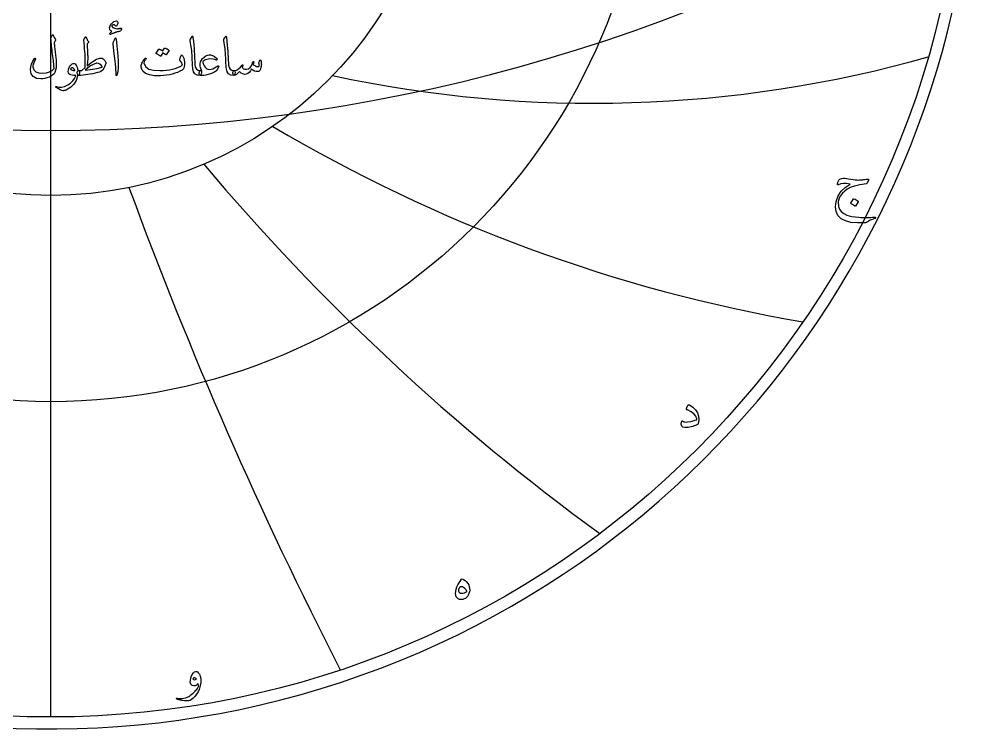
# Model space of a CAD drawing. Header units: millimetres. Extents: x -40.9 to 40.8, y -40.9 to 41.9.
# Drawn here: x -1.4 to 40.85, y -40.85 to -9.49 of the extents above; entities that cross this region are included whole.
import ezdxf

# ---------------------------------------------------------------- set-up
doc = ezdxf.new("R2010")
doc.units = ezdxf.units.MM
for name, color, linetype in [('CUT_OUTER', 1, 'Continuous'), ('ENGRAVE', 7, 'Continuous'), ('ENGRAVE_FINE', 8, 'Continuous'), ('TEXT', 5, 'Continuous')]:
    doc.layers.add(name, color=color, linetype=linetype)

msp = doc.modelspace()

# ---------------------------------------------------------------- linework, layer by layer
at = {"layer": 'CUT_OUTER'}
msp.add_arc((-0.0002, -0.0001), 40.85, 126.2106, 87.79007, dxfattribs=at)
at = {"layer": 'ENGRAVE'}
for points in [[(0, -40.325), (0, 40.325)], [(0, -40.325), (0, -17.2788)]]:
    msp.add_lwpolyline(points, dxfattribs=at)
for radius in [40.325, 26.3963, 17.2788]:
    msp.add_circle((0, 0), radius, dxfattribs=at)
for centre, radius, start, end in [((23.9321, 41.4517), 54.6603, 257.86733, 285.72847), ((44.9321, 44.9321), 68.8081, 239.297187, 260.193047), ((82.2915, 47.511), 98.6202, 220.015345, 233.945919), ((183.2294, 49.0962), 191.5208, 200.166602, 207.131889)]:
    msp.add_arc(centre, radius, start, end, dxfattribs=at)
at = {"layer": 'ENGRAVE_FINE'}
msp.add_arc((0, 63.1506), 77.5573, 238.780109, 301.219891, dxfattribs=at)
at = {"layer": 'TEXT'}
for points in [[(3.0371, -10.0381), (3.0059, -10.0439), (2.9769, -10.0494), (2.9502, -10.0547), (2.9257, -10.0596), (2.9036, -10.0644), (2.8841, -10.0692), (2.8671, -10.074), (2.8526, -10.0788), (2.838, -10.0842), (2.8203, -10.0911), (2.7996, -10.0992), (2.776, -10.1087), (2.7493, -10.1197), (2.7197, -10.1324), (2.6871, -10.1467), (2.6514, -10.1626), (2.6369, -10.1674), (2.6245, -10.1674), (2.6142, -10.1626), (2.6059, -10.153), (2.601, -10.1295), (2.6149, -10.1021), (2.6477, -10.0709), (2.6993, -10.0357), (2.6598, -10.0132), (2.6299, -9.989), (2.6095, -9.9629), (2.5987, -9.9351), (2.5967, -9.8825), (2.6095, -9.8255), (2.6374, -9.764), (2.6802, -9.698), (2.7312, -9.6388), (2.7838, -9.598), (2.8378, -9.5754), (2.8934, -9.571), (2.9243, -9.5788), (2.9454, -9.595), (2.9567, -9.6195), (2.958, -9.6524), (2.9526, -9.6881), (2.9437, -9.7207), (2.9311, -9.7503), (2.9149, -9.777), (2.8987, -9.7957), (2.8838, -9.8039), (2.87, -9.8017), (2.8574, -9.789), (2.8431, -9.77), (2.8263, -9.756), (2.8071, -9.7472), (2.7856, -9.7435), (2.763, -9.7435), (2.7431, -9.7483), (2.7258, -9.7578), (2.7113, -9.7722), (2.7007, -9.7896), (2.6976, -9.8057), (2.7019, -9.8207), (2.7137, -9.8345), (2.758, -9.8673), (2.8119, -9.8914), (2.8754, -9.9068), (2.9484, -9.9135), (2.9548, -9.9133), (2.9619, -9.9126), (2.9698, -9.9115), (2.9784, -9.9099), (2.9877, -9.9081), (2.9978, -9.906), (3.0087, -9.9039), (3.0203, -9.9015), (3.0329, -9.8992), (3.0442, -9.8971), (3.0544, -9.895), (3.0634, -9.8932), (3.0713, -9.8916), (3.0784, -9.8905), (3.0845, -9.8898), (3.0898, -9.8896), (3.0996, -9.8906), (3.1077, -9.8938), (3.114, -9.899), (3.1185, -9.9063), (3.1213, -9.9134), (3.1227, -9.9201), (3.1225, -9.9265), (3.1209, -9.9327), (3.0977, -9.9761), (3.076, -10.0081), (3.0558, -10.0288), (3.0371, -10.0381)], [(0.0575, -10.2009), (0.0617, -10.1936), (0.0671, -10.1884), (0.0737, -10.1852), (0.0814, -10.1842), (0.0892, -10.1855), (0.0958, -10.1896), (0.1012, -10.1963), (0.1054, -10.2057), (0.1277, -10.2607), (0.1515, -10.3081), (0.1768, -10.3481), (0.2036, -10.3806), (0.2115, -10.3923), (0.2138, -10.4057), (0.2103, -10.421), (0.2012, -10.4381), (0.1954, -10.4463), (0.1898, -10.4542), (0.1846, -10.4619), (0.1796, -10.4692), (0.175, -10.4761), (0.1707, -10.4824), (0.1666, -10.4881), (0.1629, -10.4931), (0.1566, -10.5024), (0.1521, -10.5135), (0.1494, -10.5264), (0.1485, -10.5411), (0.1513, -10.5824), (0.1551, -10.6276), (0.1597, -10.6765), (0.1653, -10.7291), (0.1716, -10.7854), (0.1784, -10.8455), (0.1859, -10.9094), (0.194, -10.977), (0.2031, -11.0444), (0.2111, -11.1078), (0.218, -11.1672), (0.2239, -11.2225), (0.229, -11.2739), (0.2332, -11.3216), (0.2367, -11.3655), (0.2395, -11.4057), (0.2427, -11.5247), (0.2329, -11.6374), (0.2103, -11.7439), (0.1748, -11.844), (0.1403, -11.9028), (0.0868, -11.9572), (0.0145, -12.007), (-0.0766, -12.0524), (-0.1754, -12.09), (-0.2683, -12.1165), (-0.3551, -12.1319), (-0.4359, -12.1362), (-0.6383, -12.1084), (-0.7832, -12.032), (-0.8706, -11.9072), (-0.9006, -11.7338), (-0.8901, -11.6047), (-0.8563, -11.4782), (-0.7991, -11.3544), (-0.7185, -11.2333), (-0.7124, -11.2262), (-0.706, -11.2219), (-0.6992, -11.2202), (-0.6922, -11.2213), (-0.6847, -11.2241), (-0.679, -11.2279), (-0.6751, -11.2325), (-0.673, -11.238), (-0.6715, -11.2463), (-0.6718, -11.2542), (-0.6739, -11.2618), (-0.6778, -11.2692), (-0.7328, -11.3762), (-0.7706, -11.4674), (-0.7915, -11.5427), (-0.7952, -11.6021), (-0.7552, -11.7301), (-0.6688, -11.8195), (-0.5361, -11.8702), (-0.3569, -11.8823), (-0.1954, -11.8648), (-0.0581, -11.8243), (0.0549, -11.7606), (0.1437, -11.674), (0.1418, -11.6321), (0.1386, -11.5832), (0.1341, -11.5273), (0.1281, -11.4644), (0.1207, -11.3943), (0.1117, -11.3168), (0.101, -11.232), (0.0886, -11.1398), (0.0769, -11.0448), (0.0659, -10.9512), (0.0554, -10.8592), (0.0455, -10.7686), (0.0364, -10.6795), (0.0281, -10.5919), (0.0208, -10.5059), (0.0144, -10.4213), (0.0048, -10.3399), (0.0052, -10.3306), (0.0066, -10.3219), (0.0088, -10.3138), (0.012, -10.3063)], [(1.5185, -10.2872), (1.5242, -10.281), (1.5293, -10.277), (1.5338, -10.275), (1.5377, -10.2752), (1.5423, -10.2773), (1.5467, -10.2812), (1.5507, -10.2869), (1.5545, -10.2943), (1.5697, -10.3267), (1.5841, -10.3566), (1.5978, -10.3842), (1.6107, -10.4093), (1.6231, -10.4318), (1.635, -10.4512), (1.6464, -10.4677), (1.6575, -10.4812), (1.6655, -10.4922), (1.6682, -10.5039), (1.6655, -10.5162), (1.6575, -10.5291), (1.6095, -10.589), (1.6034, -10.5993), (1.5994, -10.6111), (1.5974, -10.6244), (1.5976, -10.6393), (1.6054, -10.7523), (1.6119, -10.8518), (1.6173, -10.9379), (1.6215, -11.0105), (1.6247, -11.0698), (1.6269, -11.1159), (1.6283, -11.1488), (1.6287, -11.1686), (1.6282, -11.227), (1.6266, -11.2824), (1.624, -11.3347), (1.6203, -11.3841), (1.6158, -11.4306), (1.6104, -11.474), (1.6044, -11.5144), (1.5976, -11.5518), (1.7603, -11.4273), (1.9012, -11.3315), (2.0202, -11.2644), (2.1173, -11.2261), (2.1606, -11.2159), (2.1994, -11.2117), (2.2336, -11.2135), (2.2634, -11.2213), (2.3055, -11.2431), (2.3455, -11.2776), (2.3833, -11.3246), (2.4191, -11.3841), (2.4247, -11.3984), (2.4269, -11.4147), (2.4258, -11.4331), (2.4215, -11.4536), (2.3977, -11.5273), (2.3694, -11.5973), (2.3366, -11.6638), (2.2994, -11.7267), (2.2631, -11.7671), (2.2119, -11.8021), (2.1458, -11.8317), (2.0646, -11.856), (1.956, -11.88), (1.8482, -11.9018), (1.7411, -11.9213), (1.6347, -11.9386), (1.5292, -11.9535), (1.4248, -11.9659), (1.3215, -11.9757), (1.2191, -11.9829), (1.2076, -11.9796), (1.197, -11.9698), (1.1873, -11.9533), (1.1784, -11.9302), (1.1706, -11.902), (1.1664, -11.8746), (1.1658, -11.8481), (1.1688, -11.8225), (1.1756, -11.8002), (1.1862, -11.7835), (1.2007, -11.7726), (1.2191, -11.7674), (1.2436, -11.766), (1.2667, -11.7644), (1.2885, -11.7624), (1.309, -11.7602), (1.328, -11.7579), (1.3458, -11.756), (1.3622, -11.7543), (1.3772, -11.753), (1.5113, -11.6237), (1.5125, -11.618), (1.5137, -11.6108), (1.5149, -11.6019), (1.5161, -11.5913), (1.5173, -11.5791), (1.5185, -11.5653), (1.5197, -11.5498), (1.5209, -11.5326), (1.522, -11.514), (1.5227, -11.494), (1.5232, -11.4727), (1.5233, -11.45), (1.5233, -11.4261), (1.5233, -11.4012), (1.5233, -11.3752), (1.5233, -11.3482), (1.523, -11.3177), (1.5221, -11.2812), (1.5206, -11.2386), (1.5185, -11.1901), (1.5158, -11.1359), (1.5125, -11.0764), (1.5087, -11.0114), (1.5042, -10.941), (1.4938, -10.7849), (1.4844, -10.6614), (1.4759, -10.5705), (1.4682, -10.5123), (1.4621, -10.4749), (1.4581, -10.4464), (1.4561, -10.427), (1.4563, -10.4165), (1.4635, -10.3967), (1.4709, -10.3782), (1.4785, -10.3608), (1.4862, -10.3446), (1.4941, -10.3294), (1.5021, -10.3147), (1.5102, -10.3006), (1.5185, -10.2872)], [(2.8191, -10.3782), (2.842, -10.3339), (2.8604, -10.3183), (2.8743, -10.3315), (2.8838, -10.3734), (2.9389, -10.9602), (2.9716, -11.3204), (2.979, -11.6081), (2.9609, -11.8234), (2.9173, -11.9662), (2.9094, -11.9778), (2.9023, -11.9841), (2.8962, -11.985), (2.891, -11.9805), (2.8868, -11.9735), (2.8838, -11.9644), (2.882, -11.9531), (2.8814, -11.9398), (2.8814, -11.8361), (2.8766, -11.7261), (2.867, -11.6097), (2.8526, -11.4871), (2.8495, -11.4551), (2.8401, -11.3686), (2.8243, -11.2276), (2.8023, -11.0321), (2.7496, -10.5985), (2.7484, -10.5755), (2.7496, -10.5542), (2.7532, -10.5348), (2.7592, -10.5171)], [(6.2394, -10.2584), (6.244, -10.2512), (6.2484, -10.2464), (6.2524, -10.2441), (6.2562, -10.2441), (6.2618, -10.2472), (6.2669, -10.2566), (6.2714, -10.2723), (6.2753, -10.2943), (6.2951, -10.4732), (6.3112, -10.6387), (6.3238, -10.7906), (6.3328, -10.9291), (6.3386, -11.0475), (6.3439, -11.1536), (6.3487, -11.2475), (6.3532, -11.3291), (6.357, -11.3984), (6.3601, -11.4554), (6.3624, -11.5002), (6.3639, -11.5326), (6.3852, -11.63), (6.4322, -11.7015), (6.505, -11.7473), (6.6035, -11.7674), (6.6309, -11.7746), (6.6484, -11.7913), (6.656, -11.8177), (6.6538, -11.8536), (6.6425, -11.9102), (6.6304, -11.9506), (6.6174, -11.9749), (6.6035, -11.9829), (6.4648, -11.9647), (6.3627, -11.9099), (6.2972, -11.8186), (6.2681, -11.6907), (6.2636, -11.6296), (6.2595, -11.5683), (6.2558, -11.5068), (6.2526, -11.4452), (6.2496, -11.3835), (6.2469, -11.3216), (6.2443, -11.2595), (6.2418, -11.1973), (6.2373, -11.0787), (6.231, -10.9719), (6.2229, -10.8769), (6.213, -10.7937), (6.2014, -10.7139), (6.1879, -10.6288), (6.1726, -10.5384), (6.1556, -10.4428), (6.1533, -10.4256), (6.1538, -10.4099), (6.1569, -10.3957), (6.1627, -10.383)], [(7.722, -10.2584), (7.7266, -10.2512), (7.731, -10.2464), (7.735, -10.2441), (7.7388, -10.2441), (7.7445, -10.2472), (7.7495, -10.2566), (7.754, -10.2723), (7.7579, -10.2943), (7.7777, -10.4732), (7.7939, -10.6387), (7.8064, -10.7906), (7.8154, -10.9291), (7.8212, -11.0475), (7.8265, -11.1536), (7.8314, -11.2475), (7.8358, -11.3291), (7.8396, -11.3984), (7.8427, -11.4554), (7.845, -11.5002), (7.8465, -11.5326), (7.8678, -11.63), (7.9148, -11.7015), (7.9876, -11.7473), (8.0861, -11.7674), (8.1135, -11.7746), (8.131, -11.7913), (8.1386, -11.8177), (8.1364, -11.8536), (8.1251, -11.9102), (8.113, -11.9506), (8.1, -11.9749), (8.0861, -11.9829), (7.9474, -11.9647), (7.8454, -11.9099), (7.7798, -11.8186), (7.7507, -11.6907), (7.7462, -11.6296), (7.7421, -11.5683), (7.7384, -11.5068), (7.7352, -11.4452), (7.7323, -11.3835), (7.7295, -11.3216), (7.7269, -11.2595), (7.7244, -11.1973), (7.7199, -11.0787), (7.7136, -10.9719), (7.7055, -10.8769), (7.6957, -10.7937), (7.684, -10.7139), (7.6705, -10.6288), (7.6552, -10.5384), (7.6382, -10.4428), (7.6359, -10.4256), (7.6364, -10.4099), (7.6395, -10.3957), (7.6454, -10.383)], [(5.0227, -10.7734), (5.0256, -10.7704), (5.0298, -10.7686), (5.0352, -10.768), (5.0418, -10.7686), (5.0654, -10.7774), (5.0882, -10.7872), (5.1103, -10.7978), (5.1316, -10.8093), (5.1524, -10.8219), (5.1727, -10.8357), (5.1925, -10.8506), (5.2119, -10.8668), (5.2156, -10.8717), (5.2173, -10.877), (5.2168, -10.8825), (5.2143, -10.8883), (5.0993, -11.0704), (5.0962, -11.0728), (5.0915, -11.0728), (5.0854, -11.0704), (5.0777, -11.0656), (5.0725, -11.0612), (5.064, -11.0551), (5.0521, -11.0474), (5.037, -11.038), (5.0185, -11.0269), (4.9963, -11.0138), (4.9706, -10.9988), (4.9412, -10.9818), (4.8502, -11.1231), (4.846, -11.1274), (4.8406, -11.1285), (4.834, -11.1262), (4.8262, -11.1207), (4.8195, -11.1159), (4.8089, -11.1087), (4.7944, -11.0991), (4.776, -11.0871), (4.7533, -11.0728), (4.7263, -11.056), (4.6947, -11.0368), (4.6586, -11.0153), (4.6548, -11.0117), (4.6532, -11.0081), (4.6536, -11.0045), (4.6562, -11.0009), (4.7736, -10.8261), (4.7766, -10.8231), (4.7807, -10.8213), (4.7861, -10.8207), (4.7927, -10.8213), (4.8128, -10.8278), (4.8322, -10.8354), (4.8511, -10.844), (4.8694, -10.8536), (4.887, -10.8642), (4.9041, -10.8755), (4.9206, -10.8875), (4.9364, -10.9003)], [(5.8035, -11.0919), (5.8196, -11.1121), (5.8343, -11.1345), (5.8477, -11.1589), (5.8598, -11.1853), (5.8705, -11.2138), (5.8798, -11.244), (5.8878, -11.2761), (5.8945, -11.3099), (5.9032, -11.3779), (5.9053, -11.4452), (5.9008, -11.512), (5.8897, -11.5782), (5.8729, -11.6371), (5.8514, -11.6847), (5.825, -11.721), (5.7939, -11.7458), (5.6951, -11.7981), (5.5903, -11.8446), (5.4795, -11.8855), (5.3628, -11.9207), (5.24, -11.9499), (5.1113, -11.9728), (4.9765, -11.9894), (4.8358, -11.9997), (4.5721, -11.997), (4.3556, -11.9602), (4.1864, -11.8892), (4.0646, -11.7841), (4.0146, -11.702), (3.9915, -11.6135), (3.9954, -11.5187), (4.0263, -11.4177), (4.0367, -11.3959), (4.0487, -11.3737), (4.0624, -11.351), (4.0778, -11.3279), (4.0948, -11.3043), (4.1134, -11.2803), (4.1337, -11.2558), (4.1556, -11.2309), (4.1629, -11.2238), (4.1706, -11.2195), (4.1785, -11.2178), (4.1867, -11.2189), (4.1923, -11.221), (4.1969, -11.2249), (4.2007, -11.2306), (4.2035, -11.238), (4.2049, -11.2451), (4.2041, -11.2518), (4.2013, -11.2583), (4.1963, -11.2644), (4.1758, -11.2888), (4.1574, -11.3141), (4.1411, -11.3403), (4.1269, -11.3674), (4.1171, -11.3933), (4.1119, -11.4183), (4.1111, -11.4424), (4.1149, -11.4656), (4.1897, -11.6011), (4.3305, -11.6961), (4.537, -11.7508), (4.8095, -11.765), (4.9593, -11.7592), (5.102, -11.7467), (5.2377, -11.7275), (5.3664, -11.7015), (5.4881, -11.6688), (5.6032, -11.6294), (5.7115, -11.5832), (5.8131, -11.5303), (5.8032, -11.4809), (5.7807, -11.4261), (5.7457, -11.3659), (5.6981, -11.3003), (5.6966, -11.294), (5.6969, -11.2824), (5.699, -11.2653), (5.7029, -11.2428), (5.7039, -11.2406), (5.7047, -11.2386), (5.7051, -11.237), (5.7053, -11.2356), (5.7131, -11.2051), (5.7244, -11.171), (5.7394, -11.1333), (5.758, -11.0919), (5.7662, -11.0794), (5.7765, -11.0752), (5.789, -11.0794), (5.8035, -11.0919)], [(7.4106, -11.5925), (7.346, -11.7362), (7.3377, -11.7505), (7.3298, -11.762), (7.3222, -11.7708), (7.3148, -11.777), (7.2775, -11.8025), (7.2376, -11.8264), (7.1949, -11.8486), (7.1496, -11.8692), (7.1017, -11.8884), (7.0514, -11.9066), (6.9987, -11.9237), (6.9436, -11.9398), (6.8406, -11.965), (6.7496, -11.9805), (6.6705, -11.9865), (6.6035, -11.9829), (6.5779, -11.9713), (6.5609, -11.9482), (6.5527, -11.9138), (6.5532, -11.868), (6.5593, -11.8267), (6.5681, -11.7961), (6.5797, -11.7764), (6.5939, -11.7674), (6.5963, -11.7674), (6.5987, -11.7674), (6.6011, -11.7674), (6.6035, -11.7674), (6.6213, -11.7692), (6.6388, -11.7698), (6.656, -11.7692), (6.6729, -11.7674), (6.6439, -11.7244), (6.6214, -11.677), (6.6056, -11.625), (6.5963, -11.5686), (6.5949, -11.4675), (6.6124, -11.3776), (6.6488, -11.2987), (6.7041, -11.2309), (6.7752, -11.1675), (6.8448, -11.1189), (6.9129, -11.0849), (6.9795, -11.0656), (7.0514, -11.0657), (7.1328, -11.0925), (7.2238, -11.146), (7.3244, -11.2261), (7.3358, -11.2385), (7.3412, -11.2518), (7.3406, -11.266), (7.334, -11.2812), (7.3246, -11.2928), (7.313, -11.2991), (7.2994, -11.3), (7.2837, -11.2955), (7.171, -11.2629), (7.0579, -11.2512), (6.9446, -11.2605), (6.831, -11.2907), (6.7859, -11.3097), (6.7514, -11.3309), (6.7273, -11.3541), (6.7136, -11.3794), (6.7103, -11.4114), (6.7196, -11.4524), (6.7415, -11.5024), (6.7759, -11.5614), (6.8178, -11.621), (6.8573, -11.6656), (6.8945, -11.6952), (6.9292, -11.7099), (7.0048, -11.7174), (7.0807, -11.7087), (7.1569, -11.6838), (7.2334, -11.6428), (7.3028, -11.5949), (7.3388, -11.5722), (7.3675, -11.559), (7.3891, -11.5554), (7.4034, -11.5614), (7.4093, -11.5687), (7.4124, -11.5764), (7.4129, -11.5843), (7.4106, -11.5925)], [(9.2477, -11.3003), (9.253, -11.2967), (9.2591, -11.2979), (9.2661, -11.3039), (9.2741, -11.3147), (9.2826, -11.333), (9.289, -11.359), (9.2934, -11.3928), (9.2956, -11.4344), (9.2964, -11.4818), (9.2938, -11.5279), (9.288, -11.5728), (9.2789, -11.6165), (9.2522, -11.7015), (9.2226, -11.7626), (9.1899, -11.7997), (9.1543, -11.8129), (9.07, -11.8079), (8.992, -11.7859), (8.9203, -11.7469), (8.8549, -11.6907), (8.81, -11.7792), (8.7567, -11.8482), (8.695, -11.8978), (8.625, -11.9278), (8.5515, -11.9344), (8.4771, -11.9159), (8.4018, -11.8722), (8.3256, -11.8033), (8.2639, -11.8819), (8.2034, -11.938), (8.1441, -11.9717), (8.0861, -11.9829), (8.0744, -11.9764), (8.0633, -11.9566), (8.0528, -11.9237), (8.043, -11.8776), (8.0394, -11.832), (8.0453, -11.7985), (8.0609, -11.777), (8.0861, -11.7674), (8.1965, -11.7424), (8.2932, -11.6937), (8.3762, -11.6214), (8.4453, -11.5255), (8.4491, -11.5202), (8.4531, -11.5165), (8.4575, -11.5142), (8.4621, -11.5135), (8.4678, -11.5141), (8.4729, -11.5159), (8.4774, -11.5189), (8.4813, -11.5231), (8.4835, -11.5359), (8.4783, -11.5578), (8.4655, -11.5886), (8.4453, -11.6285), (8.4718, -11.6591), (8.513, -11.6817), (8.5688, -11.6963), (8.6393, -11.7027), (8.7272, -11.6843), (8.804, -11.6243), (8.8697, -11.5226), (8.9244, -11.3794), (8.9271, -11.372), (8.9304, -11.3668), (8.9343, -11.3636), (8.9387, -11.3626), (8.9455, -11.3632), (8.9513, -11.365), (8.9563, -11.368), (8.9603, -11.3722), (8.9633, -11.3782), (8.9651, -11.3841), (8.9657, -11.3901), (8.9651, -11.3961), (8.9411, -11.4967), (8.9691, -11.5216), (9.0028, -11.5434), (9.0422, -11.5623), (9.0872, -11.5782), (9.1311, -11.5885), (9.1645, -11.5907), (9.1874, -11.5849), (9.1998, -11.571), (9.2039, -11.5497), (9.2016, -11.5195), (9.1931, -11.4803), (9.1783, -11.4321), (9.1808, -11.4184), (9.1932, -11.3919), (9.2155, -11.3526), (9.2477, -11.3003)], [(1.1712, -12.0093), (1.1151, -12.2064), (1.0209, -12.3716), (0.8888, -12.5046), (0.7185, -12.6057), (0.6947, -12.6159), (0.6712, -12.6251), (0.648, -12.6333), (0.6251, -12.6404), (0.6027, -12.6463), (0.5808, -12.6509), (0.5596, -12.6541), (0.5389, -12.656), (0.4874, -12.6486), (0.4192, -12.6218), (0.3341, -12.5756), (0.2323, -12.5099), (0.2214, -12.5004), (0.215, -12.4913), (0.213, -12.4825), (0.2156, -12.4739), (0.2213, -12.4674), (0.2287, -12.4644), (0.238, -12.465), (0.2491, -12.4692), (0.3549, -12.5034), (0.4736, -12.5033), (0.6052, -12.4687), (0.7497, -12.3997), (0.8676, -12.3196), (0.9652, -12.2254), (1.0425, -12.1172), (1.0994, -11.9949), (1.0989, -11.9906), (1.0976, -11.9871), (1.0953, -11.9846), (1.0922, -11.9829), (1.0097, -11.9781), (0.9395, -11.9686), (0.8816, -11.9542), (0.8359, -11.935), (0.8006, -11.9054), (0.7784, -11.8644), (0.7694, -11.812), (0.7736, -11.7482), (0.775, -11.7398), (0.7766, -11.7311), (0.7786, -11.7224), (0.7808, -11.7135), (0.7834, -11.7043), (0.7862, -11.6946), (0.7894, -11.6845), (0.7928, -11.674), (0.8209, -11.6055), (0.8551, -11.5488), (0.8952, -11.5038), (0.9413, -11.4704), (0.9885, -11.4521), (1.0317, -11.4524), (1.0711, -11.4713), (1.1066, -11.5087), (1.1376, -11.5608), (1.1611, -11.6213), (1.1771, -11.6901), (1.1856, -11.7674), (1.1903, -11.7673), (1.1949, -11.7671), (1.1993, -11.7667), (1.2036, -11.7662), (1.2078, -11.7657), (1.2123, -11.7653), (1.2168, -11.7651), (1.2215, -11.765), (1.2377, -11.7684), (1.2503, -11.7788), (1.2593, -11.796), (1.2646, -11.8201), (1.2669, -11.8466), (1.2664, -11.8734), (1.2633, -11.9005), (1.2575, -11.9278), (1.2498, -11.952), (1.2413, -11.9692), (1.2319, -11.9795), (1.2215, -11.9829), (1.176, -11.9829), (1.1757, -11.9873), (1.1748, -11.9931), (1.1733, -12.0005), (1.1712, -12.0093)], [(1.0563, -11.741), (1.0311, -11.6972), (1.0036, -11.6662), (0.9736, -11.6481), (0.9413, -11.6428), (0.922, -11.6479), (0.9048, -11.656), (0.8897, -11.6671), (0.8766, -11.6811), (0.8724, -11.6886), (0.8718, -11.6967), (0.8748, -11.7054), (0.8814, -11.7147), (0.9061, -11.7364), (0.9419, -11.7512), (0.9888, -11.7591), (1.0467, -11.7602), (1.0527, -11.759), (1.0563, -11.7554), (1.0575, -11.7494), (1.0563, -11.741)], [(2.0335, -11.4416), (2.0214, -11.4421), (2.0089, -11.4434), (1.9962, -11.4457), (1.9832, -11.4488), (1.8655, -11.4951), (1.7497, -11.5596), (1.6356, -11.6424), (1.5233, -11.7434), (1.6354, -11.7329), (1.7419, -11.7207), (1.8426, -11.7066), (1.9377, -11.6907), (2.0271, -11.6729), (2.1107, -11.653), (2.1887, -11.631), (2.261, -11.6069), (2.2678, -11.6041), (2.2712, -11.6003), (2.2714, -11.5957), (2.2682, -11.5901), (2.2167, -11.527), (2.1604, -11.4812), (2.0994, -11.4527), (2.0335, -11.4416)], [(36.1053, -16.6075), (36.044, -16.7455), (36.0384, -16.7546), (36.0318, -16.7614), (36.0243, -16.766), (36.0159, -16.7684), (35.7324, -16.8132), (35.4953, -16.8681), (35.3045, -16.9332), (35.16, -17.0086), (34.9574, -17.1739), (34.8272, -17.3554), (34.7696, -17.5533), (34.7844, -17.7674), (34.8295, -17.8833), (34.9058, -17.9858), (35.0134, -18.0749), (35.1523, -18.1506), (35.2499, -18.1845), (35.3714, -18.2119), (35.5169, -18.233), (35.6863, -18.2477), (35.7764, -18.252), (35.8651, -18.2547), (35.9526, -18.2558), (36.0389, -18.2554), (36.1235, -18.2534), (36.2062, -18.2503), (36.287, -18.2458), (36.3659, -18.24), (36.3844, -18.2388), (36.3991, -18.24), (36.41, -18.2439), (36.417, -18.2503), (36.4208, -18.2581), (36.4221, -18.2662), (36.4208, -18.2747), (36.417, -18.2835), (36.4142, -18.2882), (36.4109, -18.2921), (36.4072, -18.2952), (36.4029, -18.2975), (36.3984, -18.2995), (36.3937, -18.3017), (36.3888, -18.304), (36.3838, -18.3065), (36.3102, -18.3299), (36.2452, -18.3544), (36.1888, -18.3797), (36.1411, -18.4061), (36.1105, -18.4251), (36.0826, -18.4412), (36.0575, -18.4545), (36.035, -18.4649), (36.0156, -18.4728), (35.9996, -18.4789), (35.9869, -18.4831), (35.9775, -18.4853), (35.6282, -18.4982), (35.3312, -18.4732), (35.0865, -18.4101), (34.8943, -18.309), (34.7554, -18.1704), (34.6733, -17.9973), (34.6481, -17.7897), (34.6797, -17.5477), (34.7634, -17.3038), (34.8943, -17.0961), (35.0725, -16.9244), (35.298, -16.7889), (35.1383, -16.7584), (34.999, -16.7512), (34.8802, -16.7673), (34.7819, -16.8068), (34.7733, -16.81), (34.7653, -16.8119), (34.7579, -16.8125), (34.7512, -16.8119), (34.7456, -16.8098), (34.7416, -16.8061), (34.7393, -16.8009), (34.7385, -16.794), (34.742, -16.7622), (34.7474, -16.7308), (34.7547, -16.6996), (34.764, -16.6688), (34.7966, -16.6089), (34.8483, -16.5647), (34.9192, -16.5361), (35.0093, -16.5232), (35.0663, -16.5237), (35.1376, -16.5302), (35.2234, -16.5428), (35.3235, -16.5615), (35.4268, -16.5802), (35.5221, -16.5928), (35.6095, -16.5993), (35.6889, -16.5998), (35.727, -16.5981), (35.7674, -16.5957), (35.81, -16.5924), (35.8549, -16.5883), (35.902, -16.5833), (35.9514, -16.5772), (36.0029, -16.5699), (36.0567, -16.5615), (36.0876, -16.5605), (36.1059, -16.5679), (36.1118, -16.5835), (36.1053, -16.6075)], [(35.4461, -17.4353), (35.4493, -17.4321), (35.4538, -17.4301), (35.4596, -17.4295), (35.4666, -17.4301), (35.5162, -17.4503), (35.563, -17.4749), (35.6069, -17.5039), (35.648, -17.5375), (35.652, -17.5426), (35.6537, -17.5477), (35.6532, -17.5528), (35.6505, -17.5579), (35.5305, -17.7521), (35.526, -17.7567), (35.5202, -17.7578), (35.5132, -17.7554), (35.5049, -17.7495), (35.4977, -17.7444), (35.4864, -17.7367), (35.4709, -17.7265), (35.4513, -17.7137), (35.4271, -17.6984), (35.3982, -17.6805), (35.3645, -17.6601), (35.3261, -17.6371), (35.321, -17.6333), (35.3184, -17.6294), (35.3184, -17.6256), (35.321, -17.6218)], [(28.0722, -26.7013), (28.0824, -26.6709), (28.0923, -26.6435), (28.1022, -26.6192), (28.1118, -26.5979), (28.1212, -26.5794), (28.13, -26.5637), (28.1384, -26.5507), (28.1463, -26.5404), (28.1586, -26.5305), (28.1725, -26.5263), (28.188, -26.5279), (28.2051, -26.5353), (28.3563, -26.6367), (28.4727, -26.7543), (28.5543, -26.8883), (28.6011, -27.0386), (28.6076, -27.0815), (28.6119, -27.1235), (28.614, -27.1646), (28.6138, -27.2046), (28.6113, -27.2434), (28.6062, -27.2806), (28.5985, -27.3163), (28.5883, -27.3503), (28.5792, -27.3685), (28.5672, -27.3848), (28.5524, -27.3991), (28.5346, -27.4116), (28.4736, -27.4414), (28.4107, -27.4671), (28.3459, -27.4887), (28.2792, -27.5061), (28.2108, -27.5197), (28.1412, -27.5297), (28.0703, -27.5363), (27.9981, -27.5393), (27.9125, -27.525), (27.8602, -27.4767), (27.841, -27.3947), (27.8551, -27.2787), (27.8598, -27.2661), (27.8666, -27.2564), (27.8752, -27.2495), (27.8857, -27.2455), (27.8948, -27.2466), (27.9042, -27.25), (27.914, -27.2556), (27.924, -27.2634), (27.9552, -27.2802), (27.9975, -27.2896), (28.051, -27.2917), (28.1157, -27.2864), (28.256, -27.266), (28.3705, -27.243), (28.4591, -27.2174), (28.5219, -27.1893), (28.5251, -27.1855), (28.527, -27.1791), (28.5276, -27.1701), (28.527, -27.1587), (28.4837, -27.0379), (28.3999, -26.9313), (28.2755, -26.8387), (28.1105, -26.7601), (28.089, -26.7488), (28.0754, -26.7352), (28.0698, -26.7194), (28.0722, -26.7013)], [(18.1149, -34.2399), (18.1368, -34.2298), (18.1615, -34.2277), (18.1891, -34.2336), (18.2196, -34.2475), (18.2955, -34.2983), (18.3595, -34.3561), (18.4117, -34.4209), (18.4521, -34.4928), (18.4801, -34.5677), (18.4949, -34.6442), (18.4967, -34.7222), (18.4853, -34.8019), (18.4647, -34.8746), (18.4361, -34.9392), (18.3996, -34.9959), (18.355, -35.0446), (18.3047, -35.0838), (18.2509, -35.1117), (18.1936, -35.1285), (18.1328, -35.1341), (18.0532, -35.1283), (17.9884, -35.106), (17.9383, -35.067), (17.9028, -35.0114), (17.8816, -34.9439), (17.8741, -34.8664), (17.8803, -34.7791), (17.9003, -34.6818), (17.9327, -34.5809), (17.9763, -34.4851), (18.031, -34.3944), (18.097, -34.3088), (18.0992, -34.3048), (18.1008, -34.298), (18.1018, -34.2882), (18.1021, -34.2756), (18.1029, -34.2619), (18.1053, -34.2514), (18.1093, -34.244), (18.1149, -34.2399)], [(18.3576, -34.7892), (18.3683, -34.7757), (18.3697, -34.7585), (18.3619, -34.7374), (18.3448, -34.7125), (18.2856, -34.648), (18.2279, -34.6026), (18.1719, -34.5765), (18.1174, -34.5694), (18.0916, -34.5741), (18.0676, -34.588), (18.0456, -34.6111), (18.0255, -34.6435), (18.0093, -34.6785), (17.9993, -34.7093), (17.9953, -34.736), (17.9974, -34.7585), (18.0152, -34.7998), (18.0459, -34.8294), (18.0893, -34.8471), (18.1455, -34.853), (18.2076, -34.849), (18.2637, -34.8371), (18.3137, -34.8171), (18.3576, -34.7892)], [(6.1975, -38.5567), (6.2441, -38.4485), (6.2946, -38.3715), (6.3489, -38.3258), (6.407, -38.3115), (6.4434, -38.3179), (6.4785, -38.337), (6.5124, -38.369), (6.545, -38.4137), (6.5606, -38.4395), (6.5743, -38.466), (6.5861, -38.4932), (6.596, -38.521), (6.6045, -38.5496), (6.612, -38.5791), (6.6186, -38.6096), (6.6242, -38.6411), (6.6294, -38.7111), (6.6248, -38.7937), (6.6103, -38.8887), (6.5858, -38.9962), (6.5497, -39.1075), (6.5002, -39.214), (6.4373, -39.3157), (6.361, -39.4126), (6.281, -39.4971), (6.2096, -39.5589), (6.1469, -39.598), (6.0927, -39.6144), (6.0375, -39.6173), (5.9739, -39.6157), (5.9021, -39.6097), (5.8219, -39.5991), (5.7813, -39.5925), (5.7437, -39.5854), (5.7091, -39.5778), (5.6776, -39.5697), (5.6489, -39.5615), (5.623, -39.5534), (5.5997, -39.5455), (5.5792, -39.5378), (5.5671, -39.5311), (5.5588, -39.5237), (5.5543, -39.5158), (5.5537, -39.5071), (5.5577, -39.4985), (5.5645, -39.4931), (5.5743, -39.4909), (5.5869, -39.4918), (5.6854, -39.5014), (5.7817, -39.502), (5.8757, -39.4937), (5.9676, -39.4765), (5.9959, -39.4677), (6.0273, -39.4541), (6.0617, -39.4358), (6.0991, -39.4126), (6.1396, -39.3847), (6.1831, -39.3519), (6.2297, -39.3144), (6.2792, -39.2721), (6.3278, -39.2283), (6.3712, -39.1865), (6.4095, -39.1466), (6.4428, -39.1086), (6.4707, -39.0723), (6.4932, -39.0377), (6.5103, -39.0046), (6.522, -38.9732), (6.5153, -38.9256), (6.5079, -38.8901), (6.4999, -38.8668), (6.4913, -38.8557), (6.4394, -38.9168), (6.3808, -38.9495), (6.3155, -38.9539), (6.2435, -38.9297), (6.1841, -38.8777), (6.1566, -38.7982), (6.1611, -38.6912), (6.1975, -38.5567)], [(6.43, -38.6513), (6.3923, -38.6056), (6.3533, -38.5887), (6.3131, -38.6005), (6.2716, -38.6411), (6.3054, -38.6685), (6.3431, -38.6794), (6.3846, -38.6736), (6.43, -38.6513)]]:
    msp.add_lwpolyline(points, close=True, dxfattribs=at)

doc.saveas('drawing.dxf')
